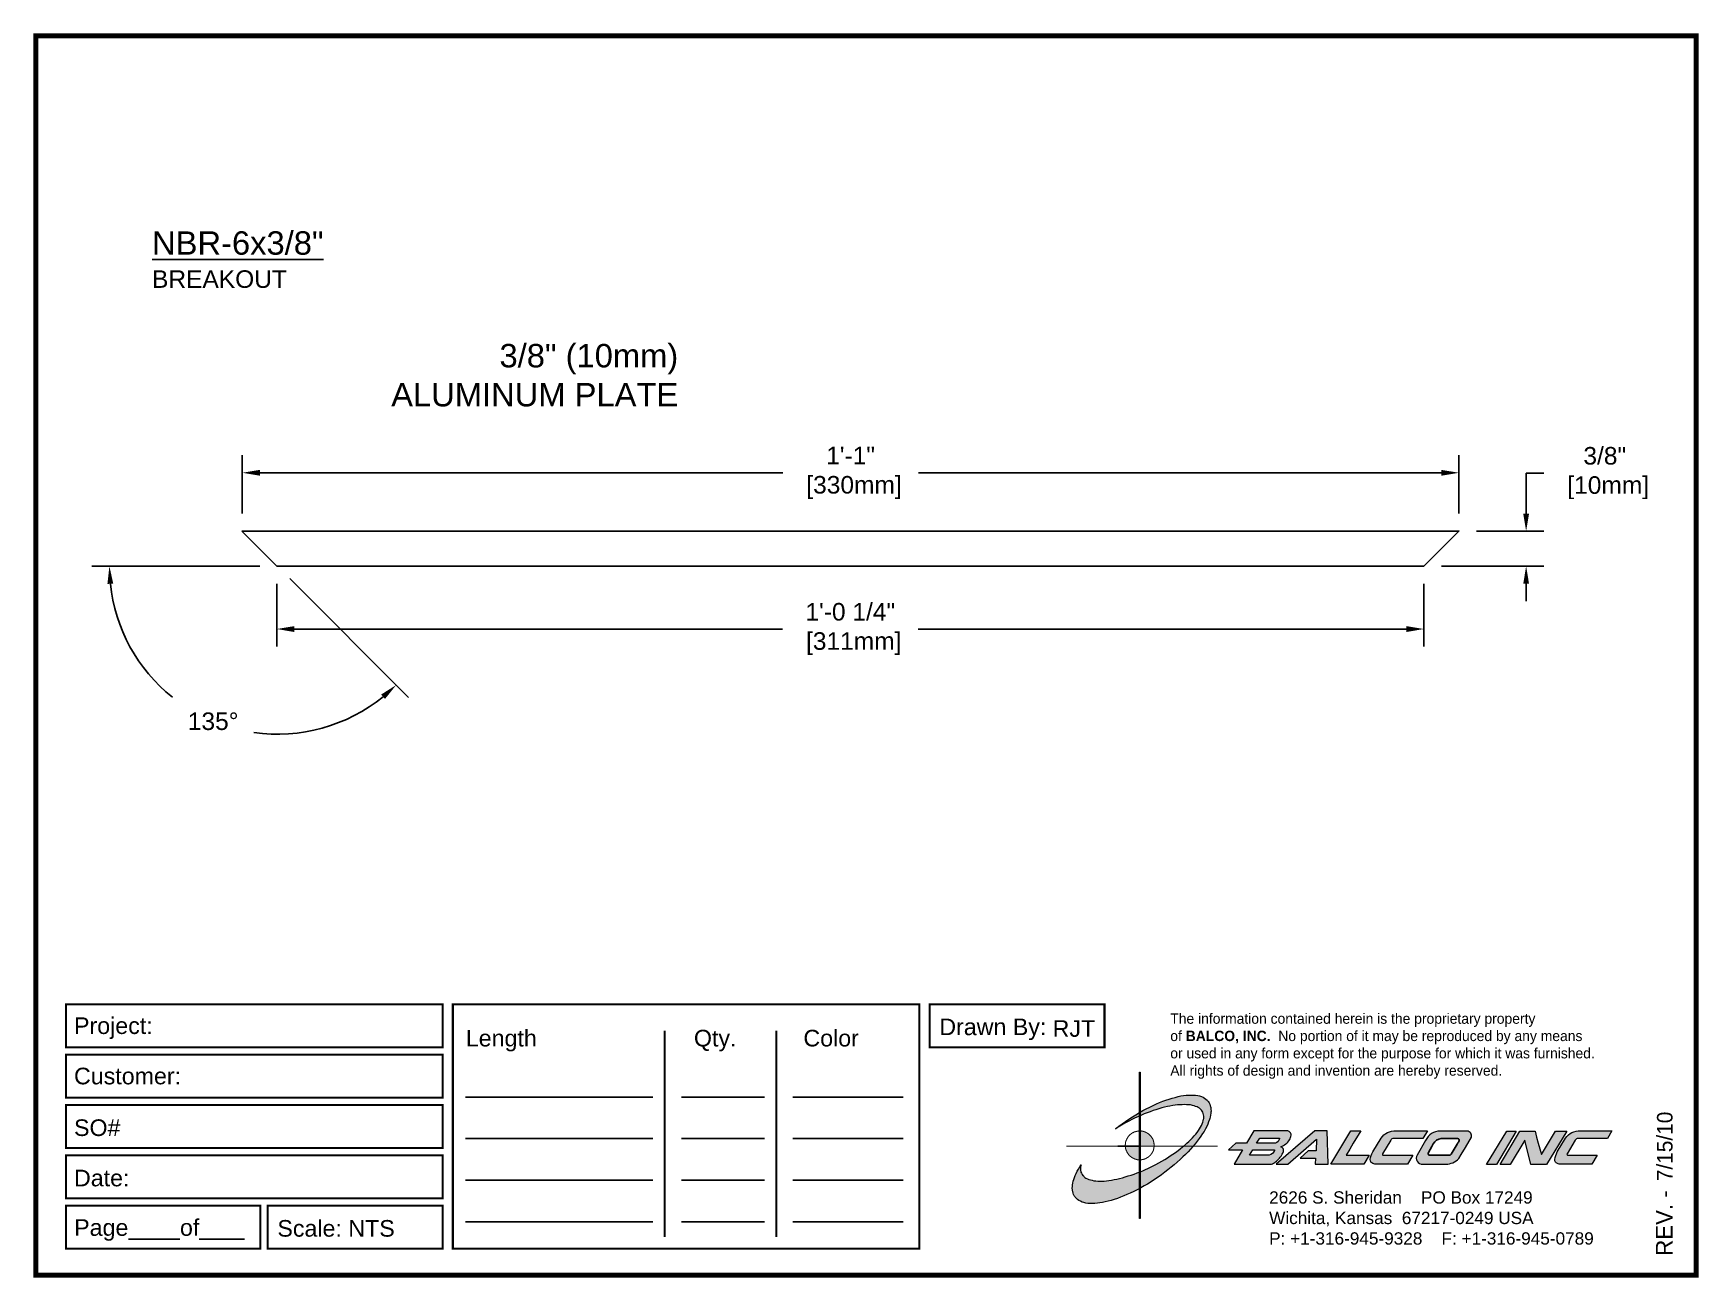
# Paper-space layout 'Breakout' of a CAD drawing. Header units: inches. Extents: x 0 to 10, y 0 to 7.5.
# The model-space entities are those that its viewports show. They can reach past a viewport. Long polylines and large blocks are cut down to what shows.
import ezdxf

# ---------------------------------------------------------------- set-up
doc = ezdxf.new("R2010")
doc.units = ezdxf.units.IN
doc.header["$MEASUREMENT"] = 0
for name, color, linetype in [('Border', 7, 'Continuous'), ('Dimensions', 3, 'Continuous'), ('Text', 2, 'Continuous')]:
    doc.layers.add(name, color=color, linetype=linetype)
doc.styles.add('Arial', font='arial.ttf')
doc.styles.add('Copyright', font='ERASDEMI.TTF')
doc.dimstyles.new('Arial', dxfattribs={"dimtxt": 0.1875, "dimasz": 0.1875, "dimexe": 0.1875, "dimexo": 0.1875, "dimgap": 0.1875, "dimtad": 0, "dimtih": 1, "dimtoh": 1, "dimdec": 4, "dimzin": 0, "dimdsep": 46, "dimlunit": 4, "dimtxsty": 'Arial', "dimcen": 0.1875, "dimadec": 0, "dimazin": 0, "dimtfac": 1, "dimtdec": 4, "dimtofl": 0, "dimtmove": 0, "dimatfit": 3, "dimfxl": 0, "dimfrac": 2, "dimtolj": 1, "dimtzin": 0, "dimarcsym": 0})

# ---------------------------------------------------------------- blocks, each defined once
blk = doc.blocks.new('ACADlogo')
h = blk.add_hatch(color=256)
h.paths.add_polyline_path([(-3.346, 1.223), (-3.351, 1.223), (-3.351, 0.979), (-3.346, 0.982)])
h.paths.add_polyline_path([(-3.346, 0.961), (-3.351, 0.959), (-3.351, 0.868), (-3.346, 0.868)])
h.paths.add_polyline_path([(-3.346, 0.777), (-3.351, 0.777), (-3.351, 0.699), (-3.351, 0.695), (-3.35, 0.695), (-3.346, 0.695)])
h.paths.add_polyline_path([(-3.346, 0.864), (-3.346, 0.868), (-3.35, 0.868), (-3.351, 0.868), (-3.351, 0.777), (-3.346, 0.777), (-3.346, 0.778), (-3.348, 0.778)])
h.paths.add_polyline_path([(-3.346, 0.524), (-3.351, 0.521), (-3.351, 0.342), (-3.346, 0.342)])
h.paths.add_polyline_path([(-3.346, 0.695), (-3.351, 0.695), (-3.351, 0.621), (-3.346, 0.623)])
h.paths.add_polyline_path([(-3.346, 0.623), (-3.351, 0.621), (-3.351, 0.521), (-3.346, 0.524)])
h.paths.add_polyline_path([(-3.346, 0.982), (-3.351, 0.979), (-3.351, 0.959), (-3.346, 0.961)])
h = blk.add_hatch(color=175)
h.paths.add_polyline_path([(-3.518, 0.573), (-3.534, 0.571), (-3.548, 0.569), (-3.562, 0.567), (-3.576, 0.567), (-3.589, 0.566), (-3.602, 0.567), (-3.614, 0.568), (-3.625, 0.569), (-3.636, 0.572), (-3.646, 0.574), (-3.656, 0.577), (-3.664, 0.581), (-3.673, 0.585), (-3.679, 0.589), (-3.685, 0.595), (-3.688, 0.598), (-3.691, 0.6), (-3.695, 0.607), (-3.699, 0.614), (-3.703, 0.621), (-3.704, 0.626), (-3.705, 0.631), (-3.706, 0.637), (-3.706, 0.642), (-3.705, 0.648), (-3.705, 0.653), (-3.703, 0.659), (-3.702, 0.665), (-3.71, 0.652), (-3.717, 0.639), (-3.725, 0.626), (-3.731, 0.613), (-3.737, 0.601), (-3.741, 0.589), (-3.746, 0.577), (-3.749, 0.566), (-3.751, 0.555), (-3.753, 0.544), (-3.754, 0.538), (-3.754, 0.533), (-3.755, 0.523), (-3.754, 0.513), (-3.753, 0.508), (-3.752, 0.503), (-3.75, 0.494), (-3.748, 0.486), (-3.743, 0.477), (-3.74, 0.473), (-3.738, 0.469), (-3.734, 0.465), (-3.73, 0.461), (-3.723, 0.455), (-3.715, 0.449), (-3.706, 0.445), (-3.695, 0.44), (-3.685, 0.437), (-3.674, 0.434), (-3.661, 0.432), (-3.648, 0.431), (-3.634, 0.431), (-3.62, 0.431), (-3.604, 0.433), (-3.588, 0.435), (-3.572, 0.438), (-3.556, 0.441), (-3.538, 0.445), (-3.52, 0.449), (-3.503, 0.456), (-3.483, 0.461), (-3.464, 0.469), (-3.445, 0.477), (-3.426, 0.485), (-3.406, 0.494), (-3.385, 0.503), (-3.364, 0.514), (-3.351, 0.521), (-3.351, 0.621), (-3.364, 0.616), (-3.382, 0.609), (-3.4, 0.603), (-3.418, 0.598), (-3.436, 0.592), (-3.453, 0.587), (-3.47, 0.583), (-3.486, 0.579), (-3.503, 0.576)])
h.paths.add_polyline_path([(-3.215, 0.687), (-3.251, 0.667), (-3.289, 0.649), (-3.327, 0.631), (-3.345, 0.623), (-3.346, 0.623), (-3.346, 0.524), (-3.343, 0.525), (-3.323, 0.537), (-3.302, 0.549), (-3.28, 0.563), (-3.259, 0.577), (-3.238, 0.59), (-3.218, 0.605), (-3.198, 0.62), (-3.179, 0.635), (-3.16, 0.65), (-3.141, 0.665), (-3.123, 0.681), (-3.106, 0.696), (-3.089, 0.712), (-3.074, 0.727), (-3.058, 0.743), (-3.043, 0.759), (-3.03, 0.775), (-3.028, 0.777), (-3.085, 0.777), (-3.091, 0.772), (-3.105, 0.761), (-3.118, 0.75), (-3.134, 0.739), (-3.149, 0.729), (-3.165, 0.718), (-3.182, 0.707), (-3.198, 0.697)])
h.paths.add_polyline_path([(-2.921, 1.009), (-2.922, 1.015), (-2.924, 1.02), (-2.926, 1.029), (-2.931, 1.038), (-2.934, 1.043), (-2.936, 1.047), (-2.94, 1.05), (-2.943, 1.054), (-2.951, 1.06), (-2.959, 1.066), (-2.968, 1.071), (-2.978, 1.075), (-2.989, 1.079), (-3, 1.081), (-3.013, 1.083), (-3.026, 1.084), (-3.04, 1.084), (-3.054, 1.084), (-3.07, 1.083), (-3.085, 1.081), (-3.102, 1.079), (-3.118, 1.075), (-3.136, 1.07), (-3.153, 1.066), (-3.171, 1.06), (-3.191, 1.054), (-3.21, 1.047), (-3.229, 1.039), (-3.248, 1.031), (-3.268, 1.022), (-3.289, 1.012), (-3.31, 1.002), (-3.33, 0.991), (-3.346, 0.982), (-3.346, 0.961), (-3.342, 0.962), (-3.323, 0.971), (-3.305, 0.978), (-3.287, 0.984), (-3.268, 0.991), (-3.251, 0.996), (-3.234, 1.002), (-3.216, 1.007), (-3.199, 1.011), (-3.182, 1.015), (-3.167, 1.018), (-3.15, 1.021), (-3.136, 1.023), (-3.121, 1.025), (-3.107, 1.026), (-3.093, 1.026), (-3.079, 1.027), (-3.067, 1.026), (-3.054, 1.026), (-3.043, 1.025), (-3.032, 1.022), (-3.022, 1.02), (-3.013, 1.016), (-3.004, 1.013), (-2.997, 1.009), (-2.989, 1.005), (-2.983, 0.999), (-2.98, 0.996), (-2.978, 0.994), (-2.973, 0.987), (-2.969, 0.981), (-2.967, 0.973), (-2.965, 0.965), (-2.964, 0.957), (-2.964, 0.949), (-2.964, 0.944), (-2.965, 0.94), (-2.967, 0.93), (-2.969, 0.921), (-2.973, 0.911), (-2.978, 0.901), (-2.983, 0.891), (-2.989, 0.881), (-2.996, 0.871), (-3.004, 0.86), (-3.012, 0.849), (-3.021, 0.838), (-3.032, 0.827), (-3.042, 0.816), (-3.053, 0.805), (-3.065, 0.794), (-3.077, 0.783), (-3.085, 0.777), (-3.028, 0.777), (-3.016, 0.791), (-3.004, 0.806), (-2.992, 0.822), (-2.981, 0.837), (-2.971, 0.852), (-2.962, 0.866), (-2.954, 0.882), (-2.946, 0.896), (-2.939, 0.91), (-2.934, 0.924), (-2.929, 0.938), (-2.926, 0.944), (-2.925, 0.951), (-2.922, 0.963), (-2.92, 0.975), (-2.92, 0.982), (-2.919, 0.987), (-2.92, 0.999), (-2.92, 1.005)])
h.paths.add_polyline_path([(-3.372, 0.966), (-3.393, 0.953), (-3.415, 0.94), (-3.435, 0.925), (-3.455, 0.911), (-3.475, 0.897), (-3.494, 0.882), (-3.468, 0.898), (-3.439, 0.915), (-3.41, 0.93), (-3.396, 0.938), (-3.38, 0.945), (-3.351, 0.959), (-3.351, 0.979)])
h = blk.add_hatch(color=256)
h.paths.add_polyline_path([(-3.268, 0.814), (-3.27, 0.819), (-3.273, 0.824), (-3.276, 0.828), (-3.279, 0.833), (-3.282, 0.837), (-3.286, 0.841), (-3.29, 0.845), (-3.294, 0.849), (-3.298, 0.852), (-3.303, 0.855), (-3.308, 0.858), (-3.313, 0.86), (-3.318, 0.863), (-3.323, 0.864), (-3.328, 0.866), (-3.334, 0.867), (-3.339, 0.868), (-3.345, 0.868), (-3.346, 0.868), (-3.346, 0.777), (-3.335, 0.777), (-3.262, 0.777), (-3.262, 0.781), (-3.262, 0.787), (-3.263, 0.792), (-3.264, 0.798), (-3.265, 0.803), (-3.266, 0.808)])
h.paths.add_polyline_path([(-3.351, 0.777), (-3.436, 0.777), (-3.435, 0.773), (-3.435, 0.768), (-3.434, 0.762), (-3.432, 0.757), (-3.431, 0.752), (-3.428, 0.747), (-3.426, 0.742), (-3.423, 0.737), (-3.42, 0.732), (-3.417, 0.728), (-3.414, 0.723), (-3.41, 0.719), (-3.406, 0.716), (-3.401, 0.712), (-3.397, 0.709), (-3.392, 0.706), (-3.387, 0.704), (-3.382, 0.701), (-3.377, 0.699), (-3.372, 0.698), (-3.367, 0.696), (-3.361, 0.695), (-3.356, 0.695), (-3.351, 0.695)])
h.paths.add_polyline_path([(-3.346, 0.868), (-3.35, 0.868), (-3.351, 0.868), (-3.351, 0.777), (-3.346, 0.777)])
h = blk.add_hatch(color=256)
h.paths.add_polyline_path([(-2.438, 0.844, 0.412988), (-2.461, 0.869), (-2.663, 0.869), (-2.707, 0.794), (-2.771, 0.794), (-2.815, 0.755), (-2.73, 0.755), (-2.781, 0.668), (-2.563, 0.668, 0.107996), (-2.538, 0.677, 0.108939), (-2.494, 0.724, 0.080345), (-2.483, 0.745, 0.419497), (-2.499, 0.773, 0.149928), (-2.447, 0.815, 0.134283)])
h.paths.add_polyline_path([(-2.507, 0.821, -0.209012), (-2.532, 0.794), (-2.538, 0.794), (-2.646, 0.794), (-2.627, 0.825), (-2.51, 0.825, -0.56619)], flags=16)
h.paths.add_polyline_path([(-2.538, 0.75, -0.241309), (-2.569, 0.722), (-2.688, 0.722), (-2.669, 0.755), (-2.541, 0.755, -0.56619)], flags=16)
for points in [[(-2.285, 0.819), (-2.287, 0.748), (-2.335, 0.748), (-2.383, 0.705), (-2.29, 0.705), (-2.292, 0.668), (-2.215, 0.668), (-2.221, 0.869), (-2.295, 0.869), (-2.527, 0.668), (-2.458, 0.668)], [(-2.018, 0.869), (-2.079, 0.869), (-2.198, 0.668), (-2, 0.668), (-1.968, 0.722), (-2.107, 0.722), (-2.085, 0.759), (-2.064, 0.794)], [(-1.617, 0.869), (-1.807, 0.869, 0.270182), (-1.896, 0.825), (-1.946, 0.742, 0.109019), (-1.961, 0.695, 0.340665), (-1.945, 0.672, 0.129907), (-1.923, 0.668), (-1.738, 0.668), (-1.706, 0.722), (-1.878, 0.722), (-1.882, 0.722, -0.601242), (-1.887, 0.731), (-1.838, 0.813, -0.253048), (-1.821, 0.823), (-1.645, 0.823)], [(-1.083, 0.867), (-1.14, 0.867), (-1.261, 0.667), (-1.26, 0.667), (-1.202, 0.667)], [(-0.96, 0.83), (-0.969, 0.867), (-1.061, 0.867), (-1.179, 0.667), (-1.12, 0.667), (-1.031, 0.812), (-0.995, 0.667), (-0.9, 0.667), (-0.778, 0.867), (-0.846, 0.867), (-0.931, 0.727), (-0.951, 0.795)], [(-0.507, 0.869), (-0.697, 0.869, 0.270182), (-0.786, 0.825), (-0.836, 0.742, 0.109019), (-0.85, 0.695, 0.340665), (-0.835, 0.672, 0.129907), (-0.812, 0.668), (-0.628, 0.668), (-0.595, 0.722), (-0.768, 0.722), (-0.772, 0.722, -0.601242), (-0.777, 0.731), (-0.728, 0.813, -0.253048), (-0.71, 0.823), (-0.534, 0.823)], [(-3.346, 0.623), (-3.351, 0.621), (-3.351, 0.521), (-3.346, 0.524)]]:
    blk.add_hatch(color=256).paths.add_polyline_path(points)
h = blk.add_hatch(color=256)
h.paths.add_polyline_path([(-1.377, 0.868), (-1.383, 0.868), (-1.383, 0.868), (-1.44, 0.868), (-1.492, 0.868), (-1.541, 0.868, 0.297712), (-1.628, 0.811), (-1.68, 0.723, 0.585116), (-1.646, 0.668), (-1.506, 0.668, 0.210586), (-1.429, 0.703), (-1.415, 0.726), (-1.389, 0.769), (-1.352, 0.831, 0.4352)])
h.paths.add_polyline_path([(-1.437, 0.823, -0.603783), (-1.428, 0.805), (-1.431, 0.801), (-1.434, 0.796), (-1.438, 0.789), (-1.474, 0.728, -0.229001), (-1.489, 0.722), (-1.494, 0.722), (-1.501, 0.722), (-1.597, 0.722), (-1.604, 0.722, -0.492401), (-1.613, 0.734), (-1.601, 0.757), (-1.591, 0.775), (-1.582, 0.791, -0.238368), (-1.535, 0.823)], flags=16)
for q in [(-3.48, 0.777), (-3.351, 0.642)]:
    blk.add_line((-3.351, 0.777), q)
at = {"color": 7, "lineweight": 0}
for points in [[(-3.351, 1.223), (-3.346, 1.223), (-3.346, 0.342), (-3.351, 0.342), (-3.351, 1.223)], [(-2.292, 0.668), (-2.215, 0.668), (-2.221, 0.869), (-2.295, 0.869), (-2.527, 0.668), (-2.458, 0.668), (-2.285, 0.819), (-2.287, 0.748), (-2.286, 0.748), (-2.335, 0.748), (-2.383, 0.705), (-2.29, 0.705), (-2.292, 0.668), (-2.292, 0.668)], [(-2.198, 0.668), (-2.079, 0.869), (-2.018, 0.869), (-2.064, 0.794), (-2.085, 0.759), (-2.107, 0.722), (-1.968, 0.722), (-2, 0.668), (-2.198, 0.668), (-2.198, 0.668)], [(-1.383, 0.868), (-1.383, 0.868)], [(-1.261, 0.667), (-1.14, 0.867), (-1.083, 0.867), (-1.202, 0.667), (-1.26, 0.667), (-1.261, 0.667), (-1.261, 0.667)], [(-0.9, 0.667), (-0.995, 0.667), (-1.031, 0.812), (-1.12, 0.667), (-1.179, 0.667), (-1.061, 0.867), (-0.969, 0.867), (-0.96, 0.83), (-0.951, 0.795), (-0.931, 0.727), (-0.846, 0.867), (-0.778, 0.867), (-0.9, 0.667), (-0.9, 0.667)]]:
    blk.add_lwpolyline(points, dxfattribs=at)
at = {"color": 175, "lineweight": 0}
blk.add_lwpolyline([(-2.926, 1.029), (-2.924, 1.02), (-2.922, 1.015), (-2.921, 1.009), (-2.92, 1.005), (-2.92, 0.999), (-2.919, 0.987), (-2.92, 0.982), (-2.92, 0.975), (-2.922, 0.963), (-2.925, 0.951), (-2.926, 0.944), (-2.929, 0.938), (-2.934, 0.924), (-2.939, 0.91), (-2.946, 0.896), (-2.954, 0.882), (-2.962, 0.866), (-2.971, 0.852), (-2.981, 0.837), (-2.992, 0.822), (-3.004, 0.806), (-3.016, 0.791), (-3.03, 0.775), (-3.043, 0.759), (-3.058, 0.743), (-3.074, 0.727), (-3.089, 0.712), (-3.106, 0.696), (-3.123, 0.681), (-3.141, 0.665), (-3.16, 0.65), (-3.179, 0.635), (-3.198, 0.62), (-3.218, 0.605), (-3.238, 0.59), (-3.259, 0.577), (-3.28, 0.563), (-3.302, 0.549), (-3.323, 0.537), (-3.343, 0.525), (-3.364, 0.514), (-3.385, 0.503), (-3.406, 0.494), (-3.426, 0.485), (-3.445, 0.477), (-3.464, 0.469), (-3.483, 0.461), (-3.503, 0.456), (-3.52, 0.449), (-3.538, 0.445), (-3.556, 0.441), (-3.572, 0.438), (-3.588, 0.435), (-3.604, 0.433), (-3.62, 0.431), (-3.634, 0.431), (-3.648, 0.431), (-3.661, 0.432), (-3.674, 0.434), (-3.685, 0.437), (-3.695, 0.44), (-3.706, 0.445), (-3.715, 0.449), (-3.723, 0.455), (-3.73, 0.461), (-3.734, 0.465), (-3.738, 0.469), (-3.74, 0.473), (-3.743, 0.477), (-3.748, 0.486), (-3.75, 0.494), (-3.752, 0.503), (-3.753, 0.508), (-3.754, 0.513), (-3.755, 0.523), (-3.754, 0.533), (-3.754, 0.538), (-3.753, 0.544), (-3.751, 0.555), (-3.749, 0.566), (-3.746, 0.577), (-3.741, 0.589), (-3.737, 0.601), (-3.731, 0.613), (-3.725, 0.626), (-3.717, 0.639), (-3.71, 0.652), (-3.702, 0.665), (-3.703, 0.659), (-3.705, 0.653), (-3.705, 0.648), (-3.706, 0.642), (-3.706, 0.637), (-3.705, 0.631), (-3.704, 0.626), (-3.703, 0.621), (-3.699, 0.614), (-3.695, 0.607), (-3.691, 0.6), (-3.688, 0.598), (-3.685, 0.595), (-3.679, 0.589), (-3.673, 0.585), (-3.664, 0.581), (-3.656, 0.577), (-3.646, 0.574), (-3.636, 0.572), (-3.625, 0.569), (-3.614, 0.568), (-3.602, 0.567), (-3.589, 0.566), (-3.576, 0.567), (-3.562, 0.567), (-3.548, 0.569), (-3.534, 0.571), (-3.518, 0.573), (-3.503, 0.576), (-3.486, 0.579), (-3.47, 0.583), (-3.453, 0.587), (-3.436, 0.592), (-3.418, 0.598), (-3.4, 0.603), (-3.382, 0.609), (-3.364, 0.616), (-3.345, 0.623), (-3.327, 0.631), (-3.289, 0.649), (-3.251, 0.667), (-3.215, 0.687), (-3.198, 0.697), (-3.182, 0.707), (-3.165, 0.718), (-3.149, 0.729), (-3.134, 0.739), (-3.118, 0.75), (-3.105, 0.761), (-3.091, 0.772), (-3.077, 0.783), (-3.065, 0.794), (-3.053, 0.805), (-3.042, 0.816), (-3.032, 0.827), (-3.021, 0.838), (-3.012, 0.849), (-3.004, 0.86), (-2.996, 0.871), (-2.989, 0.881), (-2.983, 0.891), (-2.978, 0.901), (-2.973, 0.911), (-2.969, 0.921), (-2.967, 0.93), (-2.965, 0.94), (-2.964, 0.944), (-2.964, 0.949), (-2.964, 0.957), (-2.965, 0.965), (-2.967, 0.973), (-2.969, 0.981), (-2.973, 0.987), (-2.978, 0.994), (-2.98, 0.996), (-2.983, 0.999), (-2.989, 1.005), (-2.997, 1.009), (-3.004, 1.013), (-3.013, 1.016), (-3.022, 1.02), (-3.032, 1.022), (-3.043, 1.025), (-3.054, 1.026), (-3.067, 1.026), (-3.079, 1.027), (-3.093, 1.026), (-3.107, 1.026), (-3.121, 1.025), (-3.136, 1.023), (-3.15, 1.021), (-3.167, 1.018), (-3.182, 1.015), (-3.199, 1.011), (-3.216, 1.007), (-3.234, 1.002), (-3.251, 0.996), (-3.268, 0.991), (-3.287, 0.984), (-3.305, 0.978), (-3.323, 0.971), (-3.342, 0.962), (-3.38, 0.945), (-3.396, 0.938), (-3.41, 0.93), (-3.439, 0.915), (-3.468, 0.898), (-3.494, 0.882), (-3.475, 0.897), (-3.455, 0.911), (-3.435, 0.925), (-3.415, 0.94), (-3.393, 0.953), (-3.372, 0.966), (-3.351, 0.979), (-3.33, 0.991), (-3.31, 1.002), (-3.289, 1.012), (-3.268, 1.022), (-3.248, 1.031), (-3.229, 1.039), (-3.21, 1.047), (-3.191, 1.054), (-3.171, 1.06), (-3.153, 1.066), (-3.136, 1.07), (-3.118, 1.075), (-3.102, 1.079), (-3.085, 1.081), (-3.07, 1.083), (-3.054, 1.084), (-3.04, 1.084), (-3.026, 1.084), (-3.013, 1.083), (-3, 1.081), (-2.989, 1.079), (-2.978, 1.075), (-2.968, 1.071), (-2.959, 1.066), (-2.951, 1.06), (-2.943, 1.054), (-2.94, 1.05), (-2.936, 1.047), (-2.934, 1.043), (-2.931, 1.038), (-2.926, 1.029), (-2.926, 1.029)], dxfattribs=at)
at = {"color": 7, "lineweight": 0, "const_width": 0.0064}
blk.add_lwpolyline([(-3.262, 0.781), (-3.262, 0.787), (-3.263, 0.792), (-3.264, 0.798), (-3.265, 0.803), (-3.266, 0.808), (-3.268, 0.814), (-3.27, 0.819), (-3.273, 0.824), (-3.276, 0.828), (-3.279, 0.833), (-3.282, 0.837), (-3.286, 0.841), (-3.29, 0.845), (-3.294, 0.849), (-3.298, 0.852), (-3.303, 0.855), (-3.308, 0.858), (-3.313, 0.86), (-3.318, 0.863), (-3.323, 0.864), (-3.328, 0.866), (-3.334, 0.867), (-3.339, 0.868), (-3.345, 0.868), (-3.35, 0.868), (-3.356, 0.868), (-3.361, 0.867), (-3.367, 0.866), (-3.372, 0.865), (-3.377, 0.863), (-3.382, 0.862), (-3.387, 0.859), (-3.392, 0.857), (-3.397, 0.854), (-3.401, 0.851), (-3.406, 0.847), (-3.41, 0.843), (-3.414, 0.839), (-3.417, 0.835), (-3.42, 0.831), (-3.423, 0.826), (-3.426, 0.821), (-3.428, 0.816), (-3.431, 0.811), (-3.432, 0.806), (-3.434, 0.801), (-3.435, 0.795), (-3.435, 0.79), (-3.436, 0.784), (-3.436, 0.779), (-3.435, 0.773), (-3.435, 0.768), (-3.434, 0.762), (-3.432, 0.757), (-3.431, 0.752), (-3.428, 0.747), (-3.426, 0.742), (-3.423, 0.737), (-3.42, 0.732), (-3.417, 0.728), (-3.414, 0.723), (-3.41, 0.719), (-3.406, 0.716), (-3.401, 0.712), (-3.397, 0.709), (-3.392, 0.706), (-3.387, 0.704), (-3.382, 0.701), (-3.377, 0.699), (-3.372, 0.698), (-3.367, 0.696), (-3.361, 0.695), (-3.356, 0.695), (-3.35, 0.695), (-3.345, 0.695), (-3.339, 0.695), (-3.334, 0.696), (-3.328, 0.697), (-3.323, 0.698), (-3.318, 0.7), (-3.313, 0.702), (-3.308, 0.705), (-3.303, 0.708), (-3.298, 0.711), (-3.294, 0.714), (-3.29, 0.718), (-3.286, 0.721), (-3.282, 0.726), (-3.279, 0.73), (-3.276, 0.734), (-3.273, 0.739), (-3.27, 0.744), (-3.268, 0.749), (-3.266, 0.754), (-3.265, 0.76), (-3.264, 0.765), (-3.263, 0.77), (-3.262, 0.776), (-3.262, 0.781)], dxfattribs=at)
at = {"color": 7, "lineweight": 0}
for points in [[(-2.447, 0.815, 0.130368), (-2.438, 0.843, 0.448367), (-2.463, 0.869), (-2.663, 0.869), (-2.707, 0.794), (-2.771, 0.794), (-2.815, 0.755), (-2.73, 0.755), (-2.781, 0.668), (-2.563, 0.668, 0.107996), (-2.538, 0.677, 0.108939), (-2.494, 0.724, 0.077395), (-2.484, 0.744, 0.430878), (-2.499, 0.773, 0.149928)], [(-2.507, 0.821, -0.209012), (-2.532, 0.794), (-2.538, 0.794), (-2.646, 0.794), (-2.627, 0.825), (-2.512, 0.825), (-2.509, 0.825, -0.531288)], [(-1.838, 0.813), (-1.887, 0.731, 0.587385), (-1.882, 0.722), (-1.878, 0.722), (-1.706, 0.722), (-1.738, 0.668), (-1.923, 0.668, -0.129907), (-1.945, 0.672, -0.349839), (-1.961, 0.696, -0.107341), (-1.946, 0.742), (-1.896, 0.825, -0.270182), (-1.807, 0.869), (-1.617, 0.869), (-1.645, 0.823), (-1.821, 0.823, 0.252436)], [(-1.68, 0.723, 0.585116), (-1.646, 0.668), (-1.506, 0.668, 0.210586), (-1.429, 0.703), (-1.415, 0.726), (-1.389, 0.769), (-1.352, 0.831, 0.4352), (-1.377, 0.868), (-1.383, 0.868), (-1.383, 0.868), (-1.44, 0.868), (-1.492, 0.868), (-1.541, 0.868, 0.297712), (-1.628, 0.811)], [(-0.728, 0.813), (-0.777, 0.731, 0.587385), (-0.772, 0.722), (-0.768, 0.722), (-0.595, 0.722), (-0.628, 0.668), (-0.812, 0.668, -0.129907), (-0.835, 0.672, -0.349839), (-0.85, 0.696, -0.107341), (-0.836, 0.742), (-0.786, 0.825, -0.270182), (-0.697, 0.869), (-0.507, 0.869), (-0.534, 0.823), (-0.71, 0.823, 0.252436)], [(-2.569, 0.722), (-2.688, 0.722), (-2.669, 0.755), (-2.543, 0.755), (-2.54, 0.755, -0.531288), (-2.538, 0.75, -0.241309)]]:
    blk.add_lwpolyline(points, format="xyb", close=True, dxfattribs=at)
blk.add_lwpolyline([(-1.437, 0.823), (-1.535, 0.823, 0.238368), (-1.582, 0.791), (-1.591, 0.775), (-1.601, 0.757), (-1.613, 0.734, 0.490298), (-1.604, 0.722), (-1.597, 0.722), (-1.501, 0.722), (-1.494, 0.722), (-1.489, 0.722, 0.229001), (-1.474, 0.728), (-1.438, 0.789), (-1.434, 0.796), (-1.431, 0.801), (-1.428, 0.805, 0.603783)], format="xyb", close=True)
blk.add_lwpolyline([(-2.879, 0.777, 0.00455, 0.00455, 0), (-3.791, 0.777, 0.00183, 0.00183, 0), (-3.791, 0.777, 0.00183, 0.00183, 0)], format="xyseb", dxfattribs=at)
blk = doc.blocks.new('Quantity Data')
at = {"layer": 'Border', "color": 253}
for p, q in [((2.755, 1.254), (3.881, 1.254)), ((4.054, 1.254), (4.553, 1.254)), ((4.725, 1.254), (5.389, 1.254)), ((2.755, 1.004), (3.881, 1.004)), ((4.054, 1.004), (4.553, 1.004)), ((4.725, 1.004), (5.389, 1.004)), ((2.755, 0.754), (3.881, 0.754)), ((4.054, 0.754), (4.553, 0.754)), ((4.725, 0.754), (5.389, 0.754)), ((2.755, 0.504), (3.881, 0.504)), ((4.054, 0.504), (4.553, 0.504)), ((4.725, 0.504), (5.389, 0.504))]:
    blk.add_line(p, q, dxfattribs=at)
at = {"layer": 'Border', "const_width": 0.0125}
blk.add_lwpolyline([(5.485, 0.341), (2.678, 0.341), (2.678, 1.813), (5.485, 1.813)], close=True, dxfattribs=at)
for points in [[(3.953, 1.653), (3.953, 0.412)], [(4.625, 1.653), (4.625, 0.412)]]:
    blk.add_lwpolyline(points, dxfattribs=at)
at = {"layer": 'Border', "style": 'Arial'}
for s, p in [('Length', (2.756, 1.559)), ('Qty.', (4.129, 1.559)), ('Color', (4.788, 1.559))]:
    blk.add_text(s, height=0.1, dxfattribs=at).set_placement(p)
blk = doc.blocks.new('Drawn By')
at = {"layer": 'Border', "const_width": 0.0125}
blk.add_lwpolyline([(5.38, 1.813), (6.432, 1.813), (6.432, 1.554), (5.38, 1.554)], close=True, dxfattribs=at)
at = {"layer": 'Border', "style": 'Arial'}
blk.add_text('Drawn By: ', height=0.1, dxfattribs=at).set_placement((5.438, 1.627))
blk.add_attdef('XXX', (6.12, 1.617), '', height=0.1, dxfattribs=at)
blk = doc.blocks.new('Project Info')
at = {"layer": 'Border', "const_width": 0.0125}
for points in [[(0.182, 1.813), (2.448, 1.813), (2.448, 1.554), (0.182, 1.554)], [(0.182, 1.51), (2.448, 1.51), (2.448, 1.251), (0.182, 1.251)], [(0.182, 1.207), (2.448, 1.207), (2.448, 0.947), (0.182, 0.947)], [(0.182, 0.904), (2.448, 0.904), (2.448, 0.644), (0.182, 0.644)], [(0.182, 0.6), (1.352, 0.6), (1.352, 0.341), (0.182, 0.341)], [(1.396, 0.6), (2.448, 0.6), (2.448, 0.341), (1.396, 0.341)]]:
    blk.add_lwpolyline(points, close=True, dxfattribs=at)
at = {"layer": 'Border', "style": 'Arial'}
for s, p in [('Project:', (0.23, 1.634)), ('Customer:', (0.23, 1.331)), ('SO#', (0.23, 1.02)), ('Date:', (0.23, 0.717)), ('Page%%u        %%uof%%u       ', (0.231, 0.419)), ('Scale: NTS', (1.454, 0.414))]:
    blk.add_text(s, height=0.1, dxfattribs=at).set_placement(p)
blk = doc.blocks.new('REV')
at = {"style": 'Copyright'}
blk.add_text('REV. -', height=0.1, rotation=90, dxfattribs=at).set_placement((-0.142, 0.117))
at = {"style": 'Copyright', "flags": 4}
blk.add_attdef('REVISIONDATE', (-0.142, 0.566), '', height=0.0938, rotation=90, dxfattribs=at)
blk = doc.blocks.new('*D16')
at = {"layer": 'Defpoints', "color": 0}
for p in [(23.85, 5.226), (24.225, 4.851), (24.225, 4.851), (34.476, 4.851), (22.957, 3.582)]:
    blk.add_point(p, dxfattribs=at)
at = {"layer": 'Dimensions', "color": 0, "lineweight": -2}
for p, q in [((24.038, 4.851), (22.244, 4.851)), ((24.358, 4.718), (25.626, 3.45))]:
    blk.add_line(p, q, dxfattribs=at)
for start, end in [(185.9916, 231.2868), (261.9554, 309.0084)]:
    blk.add_arc((24.225, 4.851), 1.794, start, end, dxfattribs=at)
at = {"layer": 'Dimensions', "color": 0}
for points in [[(22.41, 4.662), (22.472, 4.665), (22.431, 4.851)], [(25.333, 3.48), (25.375, 3.434), (25.494, 3.582)]]:
    blk.add_solid(points, dxfattribs=at)
at = {"layer": 'Dimensions', "color": 0, "insert": (23.539, 3.194), "char_height": 0.1875, "attachment_point": 5, "style": 'Arial'}
blk.add_mtext('\\A1;135°', dxfattribs=at)
blk = doc.blocks.new('*D20')
at = {"layer": 'Defpoints', "color": 0}
for p in [(36.844, 5.849), (23.85, 5.226), (36.844, 5.226)]:
    blk.add_point(p, dxfattribs=at)
at = {"layer": 'Dimensions', "color": 0, "lineweight": -2}
for p, q in [((23.85, 5.413), (23.85, 6.036)), ((36.844, 5.413), (36.844, 6.036)), ((24.038, 5.849), (29.622, 5.849)), ((36.657, 5.849), (31.072, 5.849))]:
    blk.add_line(p, q, dxfattribs=at)
at = {"layer": 'Dimensions', "color": 0}
for points in [[(24.038, 5.88), (24.038, 5.818), (23.85, 5.849)], [(36.657, 5.88), (36.657, 5.818), (36.844, 5.849)]]:
    blk.add_solid(points, dxfattribs=at)
at = {"layer": 'Dimensions', "color": 0, "insert": (30.347, 5.849), "char_height": 0.1875, "attachment_point": 5, "style": 'Arial'}
blk.add_mtext('\\A1;1\'-1"\\P [330mm]', dxfattribs=at)
blk = doc.blocks.new('*D21')
at = {"layer": 'Defpoints', "color": 0}
for p in [(24.219, 4.851), (36.469, 4.851), (36.469, 4.18)]:
    blk.add_point(p, dxfattribs=at)
at = {"layer": 'Dimensions', "color": 0, "lineweight": -2}
for p, q in [((24.219, 4.663), (24.219, 3.992)), ((36.469, 4.663), (36.469, 3.992)), ((24.407, 4.18), (29.619, 4.18)), ((36.282, 4.18), (31.069, 4.18))]:
    blk.add_line(p, q, dxfattribs=at)
at = {"layer": 'Dimensions', "color": 0}
for points in [[(24.407, 4.211), (24.407, 4.148), (24.219, 4.18)], [(36.282, 4.211), (36.282, 4.148), (36.469, 4.18)]]:
    blk.add_solid(points, dxfattribs=at)
at = {"layer": 'Dimensions', "color": 0, "insert": (30.344, 4.18), "char_height": 0.1875, "attachment_point": 5, "style": 'Arial'}
blk.add_mtext('\\A1;1\'-0 1/4"\\P [311mm]', dxfattribs=at)
blk = doc.blocks.new('*D22')
at = {"layer": 'Defpoints', "color": 0}
for p in [(36.844, 5.226), (36.469, 4.851), (37.562, 4.851)]:
    blk.add_point(p, dxfattribs=at)
at = {"layer": 'Dimensions', "color": 0, "lineweight": -2}
for p, q in [((37.562, 5.413), (37.562, 5.846)), ((37.562, 5.846), (37.75, 5.846)), ((37.032, 5.226), (37.75, 5.226)), ((36.657, 4.851), (37.75, 4.851)), ((37.562, 4.663), (37.562, 4.476))]:
    blk.add_line(p, q, dxfattribs=at)
at = {"layer": 'Dimensions', "color": 0}
for points in [[(37.531, 5.413), (37.593, 5.413), (37.562, 5.226)], [(37.531, 4.663), (37.593, 4.663), (37.562, 4.851)]]:
    blk.add_solid(points, dxfattribs=at)
at = {"layer": 'Dimensions', "color": 0, "insert": (38.402, 5.846), "char_height": 0.1875, "attachment_point": 5, "style": 'Arial'}
blk.add_mtext('\\A1;3/8"\\P [10mm]', dxfattribs=at)

msp = doc.modelspace()

# ---------------------------------------------------------------- linework, layer by layer
msp.add_lwpolyline([(23.84407, 5.2259), (36.84417, 5.2259), (36.46917, 4.8509), (24.21907, 4.8509)], close=True)

# ---------------------------------------------------------------- texts
at = {"layer": 'Text', "insert": (22.88612, 8.42851), "char_height": 0.25, "width": 5.4862005, "attachment_point": 1, "style": 'Arial'}
msp.add_mtext('{\\LNBR-6x3/8"\\P\\H0.75x;\\lBREAKOUT}', dxfattribs=at)
at = {"layer": 'Text', "insert": (28.50618, 6.88985), "char_height": 0.25, "attachment_point": 6, "style": 'Arial'}
msp.add_mtext('3/8" (10mm)\\PALUMINUM PLATE', dxfattribs=at)

# ---------------------------------------------------------------- dimensions: what is measured, and where the dimension line sits
at = {"layer": 'Dimensions'}
for base, p1, p2, picture, middle in [((36.84417, 5.849), (23.85029, 5.2259), (36.84417, 5.2259), '*D20', (30.34723, 5.849)), ((36.46917, 4.17965), (24.21907, 4.8509), (36.46917, 4.8509), '*D21', (30.34412, 4.17965))]:
    dim = msp.add_linear_dim(base=base, p1=p1, p2=p2, dimstyle='Arial', override={"dimpost": '\\X'}, dxfattribs=at)
    dim.commit()
    dim.dimension.update_dxf_attribs({"geometry": picture, "text_midpoint": middle, "dimtype": 160})
dim = msp.add_linear_dim(base=(37.56216, 4.8509), p1=(36.84417, 5.2259), p2=(36.46917, 4.8509), angle=90, dimstyle='Arial', override={"dimpost": '\\X'}, dxfattribs=at)
dim.commit()
dim.dimension.update_dxf_attribs({"geometry": '*D22', "text_midpoint": (38.40169, 5.8463), "dimtype": 160})
dim = msp.add_angular_dim_2l(base=(22.95686, 3.58248), line1=((34.476, 4.8509), (24.22529, 4.8509)), line2=((24.22529, 4.8509), (23.85029, 5.2259)), dimstyle='Arial', override={"dimpost": '\\X'}, dxfattribs=at)
dim.commit()
dim.dimension.update_dxf_attribs({"geometry": '*D16', "text_midpoint": (23.53882, 3.19363)})

psp = doc.layouts.new('Breakout')

# ---------------------------------------------------------------- linework, layer by layer
at = {"layer": 'Border', "const_width": 0.03}
psp.add_lwpolyline([(0.015, 7.476), (10.008, 7.476), (10.008, 0.015), (0.015, 0.015)], close=True, dxfattribs=at)

# ---------------------------------------------------------------- block references
for name, p in [('Project Info', (0.015, -0.167)), ('Quantity Data', (-0.153, -0.167))]:
    psp.add_blockref(name, p)
psp.add_blockref('Drawn By', (0.015, -0.167)).add_auto_attribs({'XXX': 'RJT'})
at = {"layer": 'Border'}
psp.add_blockref('ACADlogo', (10.008, 0.015), dxfattribs=at)
at = {"layer": 'Text'}
psp.add_blockref('REV', (10.008, 0.015), dxfattribs=at).add_auto_attribs({'REVISIONDATE': '7/15/10'})

# ---------------------------------------------------------------- texts
at = {"insert": (6.843, 1.591), "char_height": 0.0625, "width": 50.295, "attachment_point": 1, "style": 'Copyright'}
psp.add_mtext('The information contained herein is the proprietary property\\Pof {\\fEras Bold ITC|b0|i0|c0|p34;BALCO, INC.}  No portion of it may be reproduced by any means\\Por used in any form except for the purpose for which it was furnished.\\PAll rights of design and invention are hereby reserved.', dxfattribs=at)
at = {"layer": 'Border', "insert": (7.438, 0.52), "char_height": 0.074, "width": 2.3438, "attachment_point": 1, "style": 'Arial'}
psp.add_mtext('2626 S. Sheridan    PO Box 17249\\PWichita, Kansas  67217-0249 USA \\PP: +1-316-945-9328    F: +1-316-945-0789', dxfattribs=at)

# ---------------------------------------------------------------- viewports
at = {"layer": 'Border'}
psp.add_viewport(center=(5.012, 3.745), size=(9.993, 7.46055), view_center_point=(30.51213, 3.89668), view_height=13.239059, dxfattribs=at)

doc.saveas('drawing.dxf')
